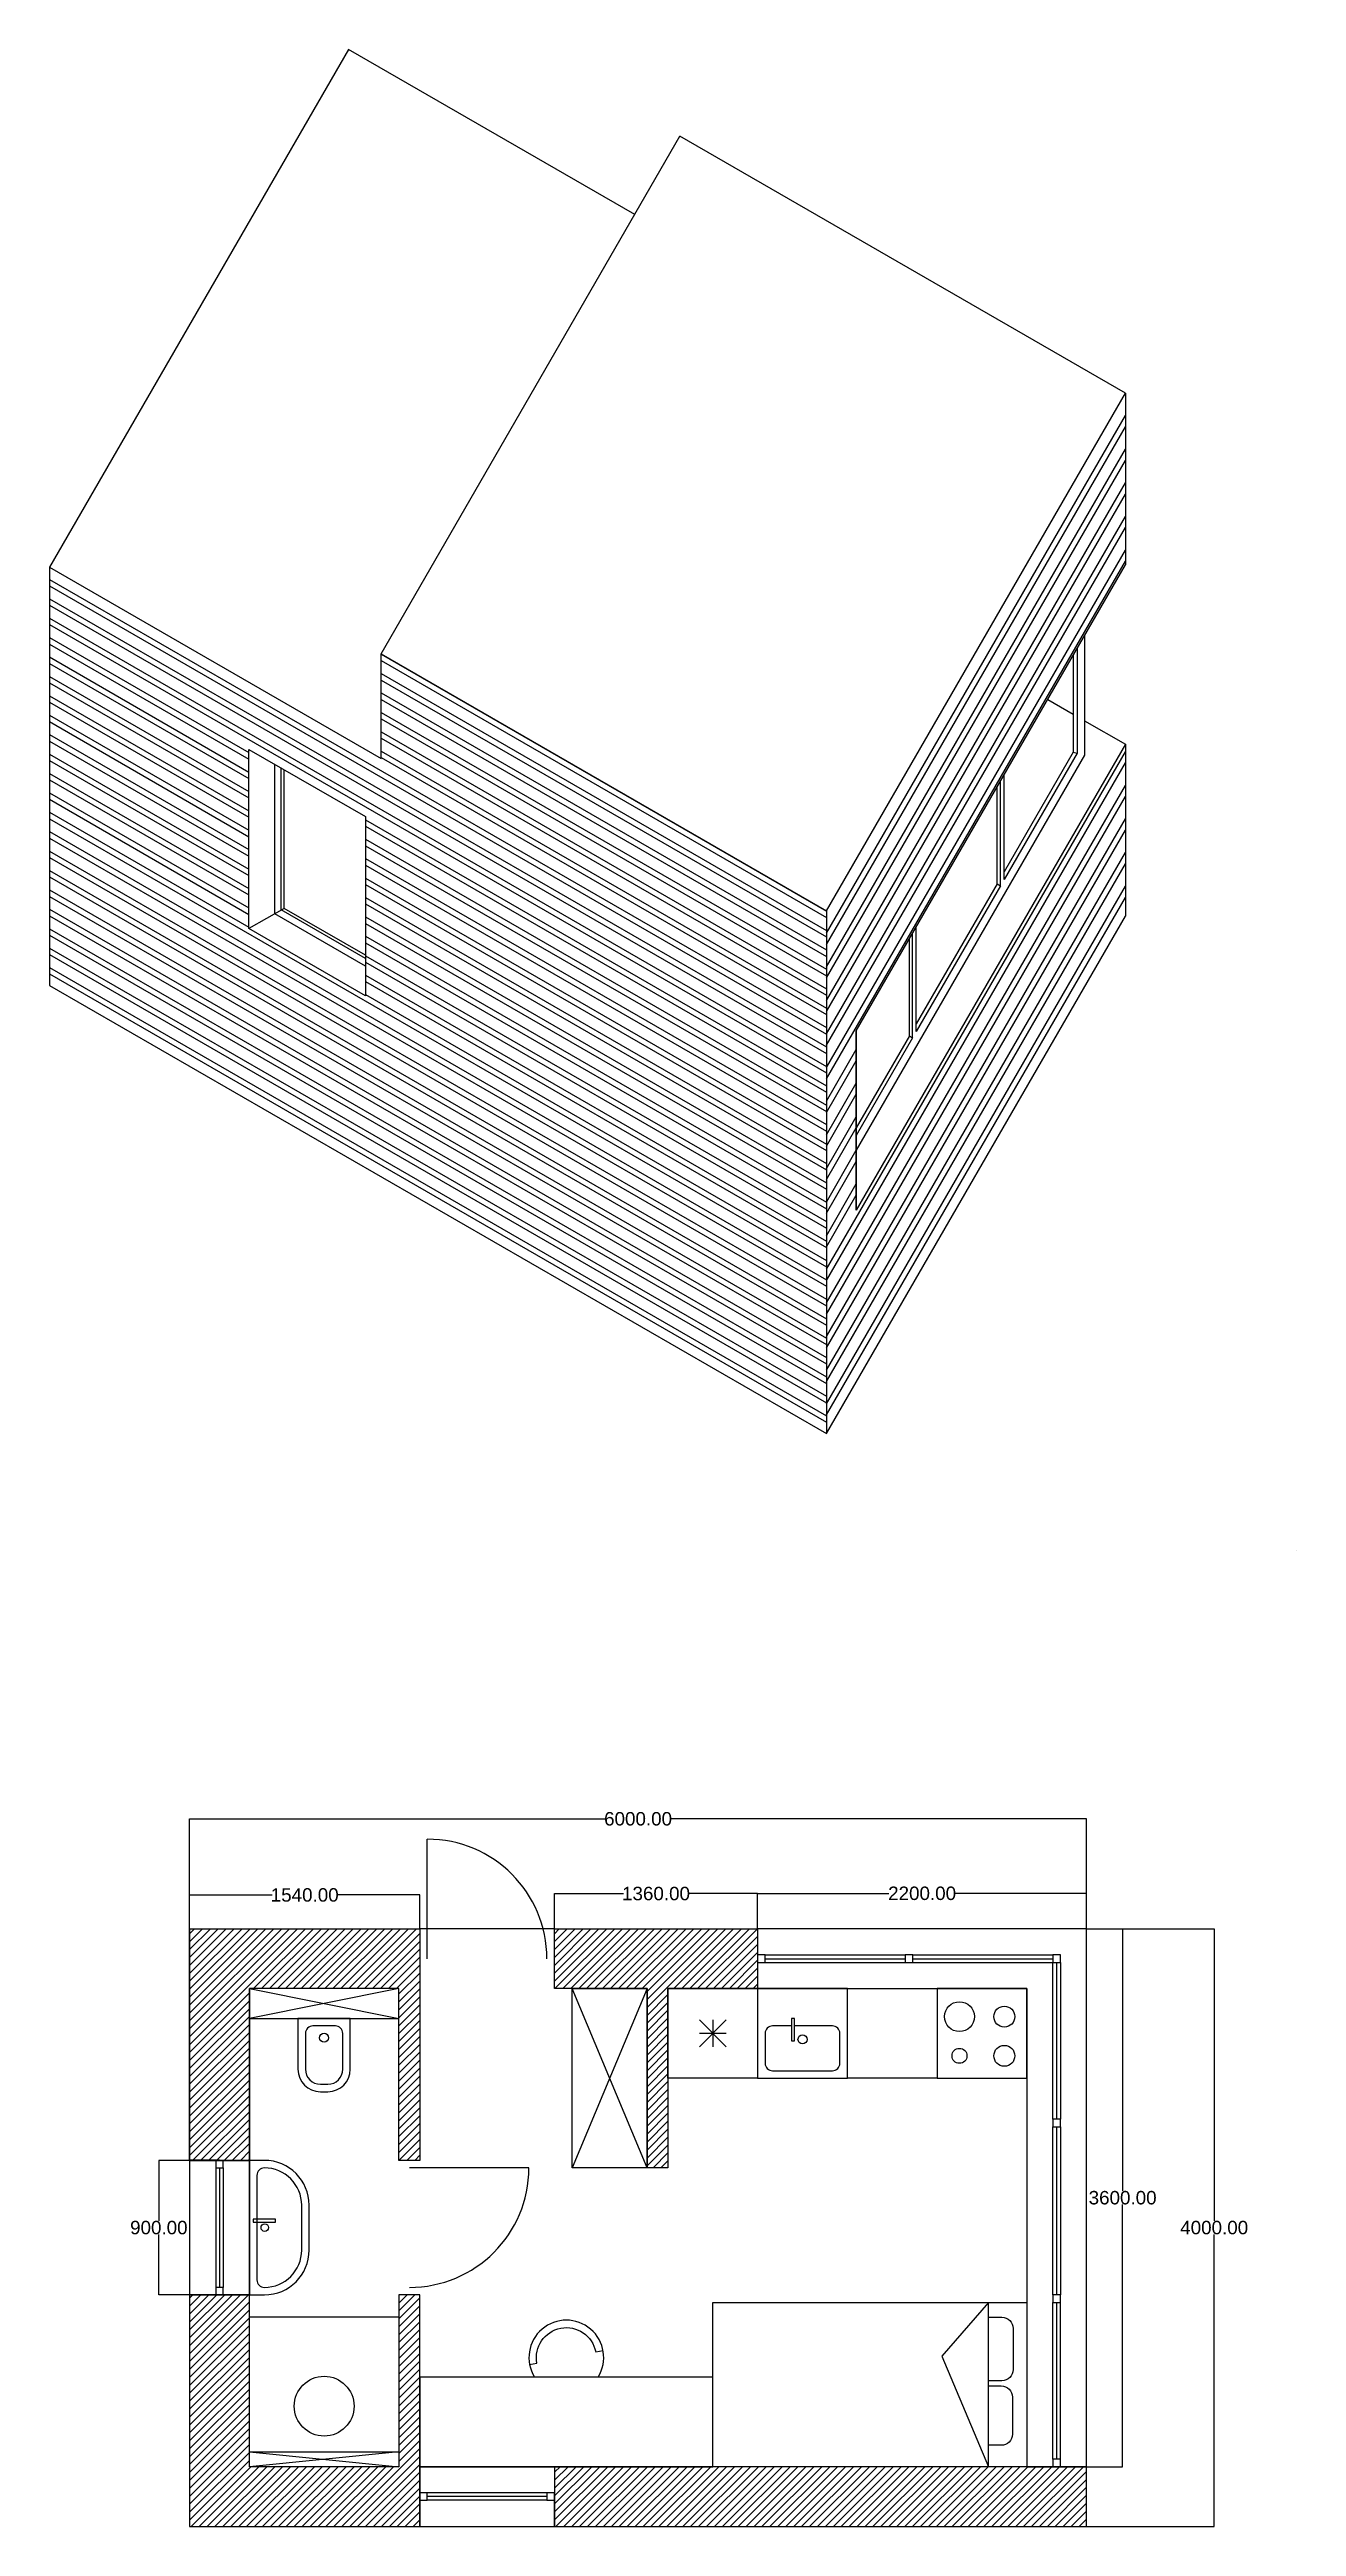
# Model space of a CAD drawing. Header units: millimetres. Extents: x -731 to 7609, y 163 to 16741.
import ezdxf

# ---------------------------------------------------------------- set-up
doc = ezdxf.new("R2010")
doc.units = ezdxf.units.MM
doc.header["$MEASUREMENT"] = 0
for name, color, linetype in [('Hach', 6, 'Continuous'), ('Medium', 4, 'Continuous'), ('Thick', 1, 'Continuous'), ('Thin', 3, 'Continuous')]:
    doc.layers.add(name, color=color, linetype=linetype)
doc.styles.get("Standard").update_dxf_attribs({"font": 'arial.ttf'})
doc.dimstyles.get("Standard").update_dxf_attribs({"dimtxt": 90, "dimasz": 0.18, "dimexe": 0.18, "dimexo": 0.0625, "dimgap": 0.09, "dimtad": 0, "dimtih": 1, "dimtoh": 1, "dimzin": 0, "dimdsep": 46, "dimtxsty": 'Standard', "dimcen": 0.09, "dimclrt": 256, "dimadec": 0, "dimazin": 0, "dimtfac": 1, "dimtofl": 0, "dimtmove": 0, "dimatfit": 3, "dimfxl": 1, "dimtfillclr": 256, "dimtolj": 1, "dimtzin": 0, "dimarcsym": 0})
pattern_1 = [(45, (0, 0), (-26.51650429449553, 26.51650429449553), [])]

# ---------------------------------------------------------------- blocks, each defined once
blk = doc.blocks.new('*D10')
at = {"color": 0, "lineweight": -2, "transparency": 16777216}
for p, q in [((205.4037708360975, 4162.920502515801), (205.4037708360975, 4899.101939349035)), ((205.5837708360975, 4898.921939349035), (2983.444739458198, 4898.921939349035)), ((6205.223770836097, 4898.921939349035), (3427.362802213996, 4898.921939349035)), ((6205.403770836097, 4162.920502515801), (6205.403770836097, 4899.101939349035))]:
    blk.add_line(p, q, dxfattribs=at)
at = {"color": 0, "transparency": 16777216}
for points in [[(205.5837708360975, 4898.951939349035), (205.5837708360975, 4898.891939349035), (205.4037708360975, 4898.921939349035)], [(6205.223770836097, 4898.951939349035), (6205.223770836097, 4898.891939349035), (6205.403770836097, 4898.921939349035)]]:
    blk.add_solid(points, dxfattribs=at)
at = {"layer": 'Defpoints', "color": 0, "transparency": 16777216}
for p in [(6205.403770836097, 4898.921939349035), (205.4037708360975, 4162.858002515801), (6205.403770836097, 4162.858002515801)]:
    blk.add_point(p, dxfattribs=at)
at = {"transparency": 16777216, "insert": (3205.403770836097, 4898.921939349035), "char_height": 90, "attachment_point": 5}
blk.add_mtext('\\A1;6000.00', dxfattribs=at)
blk = doc.blocks.new('*D11')
at = {"color": 0, "lineweight": -2, "transparency": 16777216}
for p, q in [((2645.403770836098, 4162.920502515801), (2645.403770836098, 4398.718459623)), ((2645.583770836098, 4398.538459623), (3107.926321995716, 4398.538459623)), ((4005.223770836098, 4398.538459623), (3542.881219676479, 4398.538459623)), ((4005.403770836097, 4162.920502515801), (4005.403770836097, 4398.718459623))]:
    blk.add_line(p, q, dxfattribs=at)
at = {"color": 0, "transparency": 16777216}
for points in [[(2645.583770836098, 4398.568459622999), (2645.583770836098, 4398.508459623), (2645.403770836098, 4398.538459623)], [(4005.223770836098, 4398.568459622999), (4005.223770836098, 4398.508459623), (4005.403770836097, 4398.538459623)]]:
    blk.add_solid(points, dxfattribs=at)
at = {"layer": 'Defpoints', "color": 0, "transparency": 16777216}
for p in [(4005.403770836097, 4398.538459623), (2645.403770836098, 4162.858002515801), (4005.403770836097, 4162.858002515801)]:
    blk.add_point(p, dxfattribs=at)
at = {"transparency": 16777216, "insert": (3325.403770836097, 4398.538459623), "char_height": 90, "attachment_point": 5}
blk.add_mtext('\\A1;1360.00', dxfattribs=at)
blk = doc.blocks.new('*D12')
at = {"color": 0, "lineweight": -2, "transparency": 16777216}
for p, q in [((205.4037708360975, 4162.920502515801), (205.4037708360975, 4389.552408183758)), ((205.5837708360975, 4389.372408183757), (757.9263219957155, 4389.372408183757)), ((1745.223770836097, 4389.372408183757), (1192.88121967648, 4389.372408183757)), ((1745.403770836097, 4162.920502515801), (1745.403770836097, 4389.552408183758))]:
    blk.add_line(p, q, dxfattribs=at)
at = {"color": 0, "transparency": 16777216}
for points in [[(205.5837708360975, 4389.402408183757), (205.5837708360975, 4389.342408183757), (205.4037708360975, 4389.372408183757)], [(1745.223770836097, 4389.402408183757), (1745.223770836097, 4389.342408183757), (1745.403770836097, 4389.372408183757)]]:
    blk.add_solid(points, dxfattribs=at)
at = {"layer": 'Defpoints', "color": 0, "transparency": 16777216}
for p in [(1745.403770836097, 4389.372408183757), (205.4037708360975, 4162.858002515801), (1745.403770836097, 4162.858002515801)]:
    blk.add_point(p, dxfattribs=at)
at = {"transparency": 16777216, "insert": (975.4037708360975, 4389.372408183757), "char_height": 90, "attachment_point": 5}
blk.add_mtext('\\A1;1540.00', dxfattribs=at)
blk = doc.blocks.new('*D13')
at = {"color": 0, "lineweight": -2, "transparency": 16777216}
for p, q in [((4005.403770836097, 4162.920502515801), (4005.403770836097, 4400.343031449309)), ((4005.583770836097, 4400.163031449309), (4882.922911354515, 4400.163031449309)), ((6205.223770836097, 4400.163031449309), (5327.88463031768, 4400.163031449309)), ((6205.403770836097, 4162.920502515801), (6205.403770836097, 4400.343031449309))]:
    blk.add_line(p, q, dxfattribs=at)
at = {"color": 0, "transparency": 16777216}
for points in [[(4005.583770836097, 4400.193031449308), (4005.583770836097, 4400.133031449309), (4005.403770836097, 4400.163031449309)], [(6205.223770836097, 4400.193031449308), (6205.223770836097, 4400.133031449309), (6205.403770836097, 4400.163031449309)]]:
    blk.add_solid(points, dxfattribs=at)
at = {"layer": 'Defpoints', "color": 0, "transparency": 16777216}
for p in [(4005.403770836097, 4400.163031449309), (4005.403770836097, 4162.858002515801), (6205.403770836097, 4162.858002515801)]:
    blk.add_point(p, dxfattribs=at)
at = {"transparency": 16777216, "insert": (5105.403770836097, 4400.163031449309), "char_height": 90, "attachment_point": 5}
blk.add_mtext('\\A1;2200.00', dxfattribs=at)
blk = doc.blocks.new('*D14')
at = {"color": 0, "lineweight": -2, "transparency": 16777216}
for p, q in [((6205.466270836101, 4162.858002515803), (7059.418719636576, 4162.858002515803)), ((7059.238719636575, 4162.678002515802), (7059.238719636575, 2208.899571410754)), ((7059.238719636576, 163.0380025158014), (7059.238719636575, 2116.816433620849)), ((6205.4662708361, 162.8580025158013), (7059.418719636576, 162.8580025158014))]:
    blk.add_line(p, q, dxfattribs=at)
at = {"color": 0, "transparency": 16777216}
for points in [[(7059.208719636576, 4162.678002515802), (7059.268719636575, 4162.678002515802), (7059.238719636575, 4162.858002515803)], [(7059.208719636576, 163.0380025158014), (7059.268719636576, 163.0380025158014), (7059.238719636576, 162.8580025158014)]]:
    blk.add_solid(points, dxfattribs=at)
at = {"layer": 'Defpoints', "color": 0, "transparency": 16777216}
for p in [(6205.403770836101, 4162.858002515803), (6205.4037708361, 162.8580025158013), (7059.238719636576, 162.8580025158014)]:
    blk.add_point(p, dxfattribs=at)
at = {"transparency": 16777216, "insert": (7059.238719636574, 2162.858002515799), "char_height": 90, "attachment_point": 5}
blk.add_mtext('\\A1;4000.00', dxfattribs=at)
blk = doc.blocks.new('*D15')
at = {"color": 0, "lineweight": -2, "transparency": 16777216}
for p, q in [((6205.466270836101, 4162.858002515803), (6446.849935741473, 4162.858002515803)), ((6446.669935741473, 4162.678002515802), (6446.669935741473, 2408.930267181558)), ((6446.669935741474, 563.0380025158), (6446.669935741473, 2316.785737850043)), ((6205.466270836101, 562.8580025158), (6446.849935741474, 562.8580025158001))]:
    blk.add_line(p, q, dxfattribs=at)
at = {"color": 0, "transparency": 16777216}
for points in [[(6446.639935741473, 4162.678002515802), (6446.699935741472, 4162.678002515802), (6446.669935741473, 4162.858002515803)], [(6446.639935741474, 563.0380025158), (6446.699935741473, 563.0380025158), (6446.669935741474, 562.8580025158001)]]:
    blk.add_solid(points, dxfattribs=at)
at = {"layer": 'Defpoints', "color": 0, "transparency": 16777216}
for p in [(6205.403770836101, 4162.858002515803), (6446.669935741473, 4162.858002515803), (6205.403770836101, 562.8580025158)]:
    blk.add_point(p, dxfattribs=at)
at = {"transparency": 16777216, "insert": (6446.669935741472, 2362.858002515798), "char_height": 90, "attachment_point": 5}
blk.add_mtext('\\A1;3600.00', dxfattribs=at)
blk = doc.blocks.new('*D16')
at = {"color": 0, "lineweight": -2, "transparency": 16777216}
for p, q in [((205.3412708360976, 2612.858002515802), (-0.4333505512403069, 2612.858002515802)), ((-0.2533505512402951, 2612.678002515802), (-0.2533505512402054, 2208.899571410754)), ((-0.2533505512400953, 1713.038002515802), (-0.253350551240185, 2116.816433620849)), ((205.3412708360976, 1712.858002515802), (-0.4333505512401071, 1712.858002515802))]:
    blk.add_line(p, q, dxfattribs=at)
at = {"color": 0, "transparency": 16777216}
for points in [[(-0.2833505512402951, 2612.678002515802), (-0.2233505512402951, 2612.678002515802), (-0.2533505512402951, 2612.858002515802)], [(-0.2833505512400953, 1713.038002515802), (-0.2233505512400953, 1713.038002515802), (-0.2533505512400953, 1712.858002515802)]]:
    blk.add_solid(points, dxfattribs=at)
at = {"layer": 'Defpoints', "color": 0, "transparency": 16777216}
for p in [(205.4037708360976, 2612.858002515802), (-0.2533505512400953, 1712.858002515802), (205.4037708360976, 1712.858002515802)]:
    blk.add_point(p, dxfattribs=at)
at = {"transparency": 16777216, "insert": (-0.2533505512395824, 2162.858002515801), "char_height": 90, "attachment_point": 5}
blk.add_mtext('\\A1;900.00', dxfattribs=at)

msp = doc.modelspace()

# ---------------------------------------------------------------- hatches: boundary and pattern name
at = {"layer": 'Hach'}
h = msp.add_hatch(dxfattribs=at)
h.set_pattern_fill('ANSI32', color=256, scale=300, angle=195)
h.set_pattern_definition([(240, (4464.94733268838, 10977.27081027389), (97.42785792574938, -56.24999999999997), []), (240, (4413.721380132421, 10963.544857655), (97.42785792574938, -56.24999999999997), [])])
h.paths.add_polyline_path([(6464.947332688382, 13291.37242541164), (6464.947332688382, 14441.37242541164), (4464.94733268838, 10977.27081027389), (4464.94733268838, 7477.270810273889), (6464.947332688382, 10941.37242541164), (6464.947332688382, 12091.37242541164), (4664.94733268838, 8973.680971787664), (4664.94733268838, 10173.68097178766)])
h = msp.add_hatch(dxfattribs=at)
h.set_pattern_fill('ANSI32', color=256, scale=300, angle=105)
h.set_pattern_definition([(150, (-8340.515315497163, 7282.754135600422), (-56.24999999999999, -97.42785792574935), []), (150, (-8354.241268116048, 7333.98008815638), (-56.24999999999999, -97.42785792574935), [])])
h.paths.add_polyline_path([(1485.816736306231, 12697.27266204618), (1485.816736306231, 11997.27266204618), (-731.2050900182503, 13277.27081027389), (-731.2050900182503, 10477.27081027389), (4464.94733268838, 7477.270810273889), (4464.94733268838, 10977.27081027389)])
h.paths.add_polyline_path([(1381.896895215779, 10407.27081027389), (602.4740318097847, 10857.27081027389), (602.4740318097847, 12057.27081027389), (1381.896895215779, 11607.27081027389)], flags=16)
h = msp.add_hatch(dxfattribs=at)
h.set_pattern_fill('ANSI31', color=256, scale=300)
h.set_pattern_definition(pattern_1)
h.paths.add_polyline_path([(1745.403770836097, 4162.858002515801), (205.4037708360975, 4162.858002515801), (205.4037708360974, 2616.572697826374), (605.4037708360975, 2612.858002515801), (605.4037708360975, 3762.8580025158), (1605.403770836098, 3762.858002515801), (1605.403770836098, 3562.8580025158), (1605.403770836098, 2612.858002515801), (1745.403770836098, 2612.858002515801), (1745.403770836098, 3762.858002515801)])
h.paths.add_polyline_path([(4005.403770836097, 4162.858002515801), (3405.403770836097, 4162.8580025158), (2645.403770836098, 4162.858002515801), (2645.403770836095, 3762.858002515801), (3265.403770836096, 3762.858002515801), (3265.403770836097, 2562.858002515801), (3405.403770836097, 2562.858002515801), (3405.403770836097, 3762.858002515801), (4005.403770836097, 3762.858002515801)])
h = msp.add_hatch(dxfattribs=at)
h.set_pattern_fill('ANSI31', color=256, scale=300)
h.set_pattern_definition(pattern_1)
h.paths.add_polyline_path([(6205.403770836097, 562.8580025157997), (5805.403770836097, 562.8580025158012), (3705.403770836097, 562.8580025158012), (2649.118466146671, 562.8580025158012), (2645.403770836098, 162.8580025158012), (6205.403770836097, 162.8580025158013)])
h.paths.add_polyline_path([(1745.403770836098, 562.8580025158012), (1745.403770836098, 1712.858002515801), (1605.403770836098, 1712.858002515801), (1605.403770836099, 562.8580025158012), (605.4037708360975, 562.8580025158012), (605.4037708360975, 662.8580025158012), (605.403770836097, 1712.858002515801), (205.4037708360975, 1712.858002515801), (205.4037708360975, 162.8580025158012), (1745.403770836098, 162.8580025158012)])
h.paths.add_polyline_path([(605.4037708360975, 3762.8580025158), (1605.403770836098, 3762.858002515801), (1605.403770836098, 3562.8580025158), (1605.403770836098, 2612.858002515801), (1745.403770836098, 2612.858002515801), (1745.403770836098, 3762.858002515801), (1745.403770836097, 4162.858002515801), (205.4037708360975, 4162.858002515801), (205.4037708360975, 2616.572697826374), (605.4037708360975, 2612.858002515801)])
h.paths.add_polyline_path([(3405.403770836097, 3762.858002515801), (4005.403770836098, 3762.858002515801), (4005.403770836097, 4162.858002515801), (3405.403770836097, 4162.8580025158), (2645.403770836098, 4162.858002515801), (2645.403770836095, 3762.858002515801), (3265.403770836096, 3762.858002515801), (3265.403770836097, 2562.858002515801), (3405.403770836097, 2562.858002515801)])
h = msp.add_hatch(dxfattribs=at)
h.set_pattern_fill('ANSI31', color=256, scale=300)
h.set_pattern_definition(pattern_1)
h.paths.add_polyline_path([(6205.403770836097, 562.8580025157997), (5805.403770836097, 562.8580025158012), (2649.118466146671, 562.8580025158012), (2645.403770836098, 162.8580025158012), (6205.403770836097, 162.8580025158012)])
h.paths.add_polyline_path([(1745.403770836098, 562.8580025158012), (1745.403770836098, 1712.858002515801), (1605.403770836098, 1712.858002515801), (1605.403770836098, 562.8580025158012), (605.4037708360975, 562.8580025158012), (605.4037708360975, 662.8580025158012), (605.4037708360975, 1712.858002515801), (205.403770836097, 1712.858002515801), (205.4037708360979, 162.8580025158012), (1745.403770836098, 162.8580025158012)])

# ---------------------------------------------------------------- linework, layer by layer
at = {"layer": 'Medium'}
for p, q in [((6464.947332688382, 14441.37242541164), (6464.947332688382, 13291.37242541164)), ((-731.2050900182503, 13277.27081027389), (-731.2050900182503, 10477.27081027389)), ((6116.742251931495, 12038.26353408709), (6141.742251931495, 12031.56480427631)), ((6464.947332688382, 12091.37242541164), (6464.947332688382, 10941.37242541164)), ((5629.242251931493, 11143.88876539726), (5629.242251931493, 11843.88876539726)), ((5654.242251931493, 11187.19003558648), (5654.242251931493, 11887.19003558648)), ((5607.591616836882, 11156.38876539726), (5629.242251931493, 11143.88876539726)), ((838.0329416391505, 10993.27081027389), (602.4740318097847, 10857.27081027389)), ((4464.94733268838, 10977.27081027389), (4464.94733268838, 7477.270810273889)), ((5041.742251931493, 10126.30891595055), (5041.742251931493, 10826.30891595055)), ((5066.742251931493, 10169.61018613977), (5066.742251931493, 10869.61018613977)), ((4664.94733268838, 10173.68097178766), (4664.94733268838, 8973.680971787664)), ((4664.94733268838, 8973.680971787664), (4664.94733268838, 10173.68097178766)), ((5020.091616836882, 10138.80891595055), (5041.742251931493, 10126.30891595055)), ((4055.403770836098, 3962.858002515798), (4992.903770836097, 3962.858002515798)), ((5042.903770836097, 3962.858002515798), (5980.403770836097, 3962.858002515798)), ((6005.403770836097, 3937.858002515801), (6005.403770836097, 2887.858002515801)), ((6005.403770836097, 2837.858002515801), (6005.403770836097, 1712.858002515801)), ((405.4037708360975, 2562.858002515801), (405.4037708360975, 1762.858002515801)), ((6005.403770836097, 1662.858002515801), (6005.403770836097, 612.8580025158008)), ((1605.403770836098, 1562.858002515801), (605.4037708360975, 1562.858002515801)), ((2595.403770836098, 362.8580025158012), (1795.403770836098, 362.8580025158012))]:
    msp.add_line(p, q, dxfattribs=at)
for points in [[(3182.707844981678, 15636.37427718393), (1268.794909981751, 16741.37242541165), (-731.2050900182503, 13277.27081027389), (1485.816736306231, 11997.27266204618)], [(1485.816736306231, 12697.27266204617), (3485.816736306231, 16161.37427718393)], [(1485.816736306231, 12697.27266204618), (4464.94733268838, 10977.27081027389), (6464.947332688382, 14441.37242541164), (3485.816736306231, 16161.37427718393)], [(4664.94733268838, 10173.68097178766), (6464.947332688382, 13291.37242541164)], [(6191.742251931495, 12818.16734465476), (6191.742251931495, 12018.16734465475), (4664.94733268838, 9373.680971787666)], [(1485.816736306231, 11997.27266204618), (1485.816736306231, 12697.27266204617)], [(6141.742251931495, 12731.56480427631), (6141.742251931495, 12031.56480427631), (5654.242251931493, 11187.19003558648)], [(5945.332090417718, 12391.37242541164), (6116.742251931495, 12292.40872251983)], [(6191.742251931495, 12249.10745233061), (6464.947332688382, 12091.37242541164), (4664.94733268838, 8973.680971787664)], [(1381.896895215779, 10607.27081027389), (775.6791125666714, 10957.27081027389), (775.6791125666714, 11957.27081027389)], [(1381.896895215779, 10657.27081027389), (818.9803827558935, 10982.27081027389), (818.9803827558935, 11932.27081027389)], [(5629.242251931493, 11143.88876539726), (5066.742251931493, 10169.61018613977)], [(-731.2050900182503, 10477.27081027389), (4464.94733268838, 7477.270810273889), (6464.947332688382, 10941.37242541164)], [(5041.742251931493, 10126.30891595055), (4664.94733268838, 9473.680971787666)], [(2645.403770836098, 4162.858002515801), (1745.403770836097, 4162.8580025158)], [(605.4037708360975, 3762.8580025158), (605.4037708360975, 3562.8580025158), (1605.403770836098, 3562.8580025158), (1605.403770836098, 3762.858002515801), (605.4037708360975, 3762.8580025158)], [(3265.403770836096, 3762.858002515801), (3265.403770836097, 2562.858002515801), (2765.403770836097, 2562.858002515801), (2765.403770836097, 3762.858002515801), (3265.403770836096, 3762.858002515801)], [(205.4037708360975, 2612.858002515801), (205.4037708360975, 1712.858002515801), (605.4037708360975, 1712.858002515801), (605.4037708360975, 2612.858002515801), (205.4037708360975, 2616.572697826374)], [(3705.403770836097, 562.8580025158012), (3705.666697420619, 1162.857944907141), (1745.403770836098, 1162.857944907141), (1745.403770836098, 562.8580025158012), (3705.403770836097, 562.8580025158012)], [(605.4037708360975, 562.8580025158012), (605.4037708360975, 662.8580025158012), (1605.403770836098, 662.8580025158012), (1605.403770836098, 562.8580025158012), (605.4037708360975, 562.8580025158012)], [(2645.403770836098, 562.8580025158012), (1745.403770836098, 562.8580025158012), (1745.403770836098, 162.8580025158012), (2645.403770836098, 162.8580025158012), (2649.118466146671, 562.8580025158012)]]:
    msp.add_lwpolyline(points, dxfattribs=at)
for points in [[(1381.896895215779, 11607.27081027389), (1381.896895215779, 10407.27081027389), (602.4740318097847, 10857.27081027389), (602.4740318097847, 12057.27081027389)], [(4005.403770836098, 3762.858002515801), (5805.403770836097, 3762.858002515801), (5805.403770836097, 562.8580025158012), (6205.403770836097, 562.8580025157997), (6205.403770836097, 4162.858002515801), (4005.403770836097, 4162.858002515801)], [(4005.403770836097, 3162.858002515801), (3405.403770836097, 3162.858002515801), (3405.403770836097, 3762.858002515801), (4005.403770836097, 3762.858002515801)], [(4005.403770836097, 3162.858002515801), (4605.403770836097, 3162.858002515801), (4605.403770836097, 3762.858002515801), (4005.403770836097, 3762.858002515801)], [(5205.403770836097, 3162.858002515801), (4605.403770836097, 3162.858002515801), (4605.403770836097, 3762.858002515801), (5205.403770836097, 3762.858002515801)], [(5205.403770836097, 3162.858002515801), (5805.403770836097, 3162.858002515801), (5805.403770836097, 3762.858002515801), (5205.403770836097, 3762.858002515801)], [(3705.403770836097, 1662.858002515801), (5805.403770836097, 1662.858002515801), (5805.403770836097, 562.8580025158012), (3705.403770836097, 562.8580025158012)]]:
    msp.add_lwpolyline(points, close=True, dxfattribs=at)
for points in [[(930.4037708360979, 3562.8580025158), (930.4037708360979, 3222.858002515801, 0.414213562373095), (1080.403770836098, 3072.858002515801), (1130.403770836098, 3072.858002515801, 0.414213562373095), (1280.403770836098, 3222.858002515801), (1280.403770836098, 3562.8580025158)], [(605.4037708360975, 1712.858002515801), (705.4037708360975, 1712.858002515801, 0.414213562373095), (1005.403770836097, 2012.858002515801), (1005.403770836097, 2312.858002515801, 0.414213562373095), (705.4037708360975, 2612.858002515801), (605.4037708360975, 2612.858002515801)]]:
    msp.add_lwpolyline(points, format="xyb", close=True, dxfattribs=at)
msp.add_arc((2725.535234128359, 1293.577525886443), 250, 328.4744774275676, 211.5255225724323, dxfattribs=at)
at = {"layer": 'Thick'}
for p, q in [((1795.403770836097, 3962.858002515801), (1795.403770836097, 4762.858002515801)), ((2475.403770836095, 2562.858002515805), (1675.403770836095, 2562.858002515802))]:
    msp.add_line(p, q, dxfattribs=at)
for points in [[(7609.310225478913, 6694.516674673469), (7609.310225478913, 6694.516674673469)], [(3405.403770836097, 4162.8580025158), (4005.403770836097, 4162.858002515801), (4005.403770836097, 3762.858002515801), (3405.403770836097, 3762.858002515801), (3405.403770836097, 2562.858002515801), (3265.403770836097, 2562.858002515801), (3265.403770836096, 3762.858002515801), (2645.403770836095, 3762.858002515801), (2645.403770836098, 4162.858002515801)], [(4055.403770836098, 3987.858002515798), (4005.403770836098, 3987.858002515798), (4005.403770836098, 3937.858002515798), (4055.403770836098, 3937.858002515798)], [(5042.903770836097, 3987.858002515798), (4992.903770836097, 3987.858002515798), (4992.903770836097, 3937.858002515798), (5042.903770836097, 3937.858002515798)], [(6030.403770836097, 3987.858002515801), (5980.403770836097, 3987.858002515801), (5980.403770836097, 3937.858002515801), (6030.403770836097, 3937.858002515801)], [(6030.403770836097, 2887.858002515801), (5980.403770836097, 2887.858002515801), (5980.403770836097, 2837.858002515801), (6030.403770836097, 2837.858002515801)], [(430.4037708360975, 2612.858002515801), (380.4037708360975, 2612.858002515801), (380.4037708360975, 2562.858002515801), (430.4037708360975, 2562.858002515801)], [(1745.403770836098, 562.8580025158012), (1745.403770836098, 1712.858002515801), (1605.403770836098, 1712.858002515801), (1605.403770836098, 562.8580025158012), (605.4037708360975, 562.8580025158012), (605.4037708360975, 1712.858002515801), (205.4037708360975, 1712.858002515801), (205.4037708360975, 162.8580025158012), (1745.403770836098, 162.8580025158012)], [(430.4037708360975, 1762.858002515801), (380.4037708360975, 1762.858002515801), (380.4037708360975, 1712.858002515801), (430.4037708360975, 1712.858002515801)], [(6030.403770836097, 1712.858002515801), (5980.403770836097, 1712.858002515801), (5980.403770836097, 1662.858002515801), (6030.403770836097, 1662.858002515801)], [(2645.403770836095, 162.8580025158012), (6205.403770836097, 162.8580025158012), (6205.403770836097, 562.8580025157997), (5805.403770836097, 562.8580025158012), (2645.403770836098, 562.8580025158012)], [(6030.403770836097, 612.8580025158008), (5980.403770836097, 612.8580025158008), (5980.403770836097, 562.8580025158008), (6030.403770836097, 562.8580025158008)], [(1795.403770836098, 337.8580025158012), (1795.403770836098, 387.8580025158012), (1745.403770836098, 387.8580025158012), (1745.403770836098, 337.8580025158012)], [(2645.403770836098, 337.8580025158012), (2645.403770836098, 387.8580025158012), (2595.403770836098, 387.8580025158012), (2595.403770836098, 337.8580025158012)]]:
    msp.add_lwpolyline(points, close=True, dxfattribs=at)
for points in [[(205.4037708360975, 2616.572697826374), (205.4037708360975, 4162.858002515801), (1745.403770836097, 4162.858002515801), (1745.403770836098, 3762.858002515801), (1745.403770836098, 2612.858002515801), (1605.403770836098, 2612.858002515801), (1605.403770836098, 3762.858002515801), (605.4037708360975, 3762.858002515801), (605.4037708360975, 2616.572697826373)], [(205.4037708360975, 4162.858002515801), (205.4037708360975, 2612.858002515801), (605.4037708360975, 2612.858002515801), (605.4037708360975, 3762.8580025158)]]:
    msp.add_lwpolyline(points, dxfattribs=at)
at = {"layer": 'Thin'}
for p, q in [((5607.591616836882, 11156.38876539726), (5607.591616836882, 11806.38876539726)), ((5020.091616836882, 10138.80891595055), (5020.091616836882, 10788.80891595055)), ((4055.403770836098, 3987.858002515798), (4992.903770836097, 3987.858002515798)), ((5042.903770836097, 3987.858002515798), (5980.403770836097, 3987.858002515798)), ((4055.403770836098, 3937.858002515798), (4992.903770836097, 3937.858002515798)), ((5042.903770836097, 3937.858002515798), (5980.403770836097, 3937.858002515801)), ((5980.403770836097, 2887.858002515801), (5980.403770836097, 3937.858002515801)), ((6030.403770836097, 3937.858002515801), (6030.403770836097, 2887.858002515801)), ((605.4037708360975, 3762.8580025158), (1605.403770836098, 3562.8580025158)), ((1605.403770836098, 3762.858002515801), (605.4037708360975, 3562.8580025158)), ((3265.403770836096, 3762.858002515801), (2765.403770836097, 2562.858002515801)), ((3265.403770836097, 2562.858002515801), (2765.403770836097, 3762.858002515801)), ((3795.403770836097, 3552.858002515801), (3615.403770836097, 3372.858002515801)), ((3795.403770836097, 3372.858002515801), (3615.403770836097, 3552.858002515801)), ((3705.403770836097, 3552.858002515801), (3705.403770836097, 3372.858002515801)), ((3795.403770836097, 3462.858002515801), (3615.403770836097, 3462.858002515801)), ((5980.403770836097, 2749.935335934475), (5980.403770836097, 2837.858002515801)), ((6030.403770836097, 2837.858002515801), (6030.403770836097, 1712.858002515801)), ((5980.403770836097, 1712.858002515801), (5980.403770836097, 2749.935335934475)), ((380.4037708360975, 2562.858002515801), (380.4037708360975, 1762.858002515801)), ((430.4037708360975, 2562.858002515801), (430.4037708360975, 1762.858002515801)), ((5550.189909474473, 1662.858002515801), (5237.19949299172, 1303.099265550909)), ((5549.590388695346, 562.8580025158012), (5550.189909474473, 1662.858002515801)), ((5980.403770836097, 612.8580025158008), (5980.403770836097, 1662.858002515801)), ((6030.403770836097, 612.8580025158008), (6030.403770836097, 1662.858002515801)), ((5237.19949299172, 1303.099265550909), (5549.590388695346, 562.8580025158012)), ((605.4037708360975, 662.8580025158012), (1605.403770836098, 562.8580025158012)), ((1605.403770836098, 662.8580025158012), (605.4037708360975, 562.8580025158012)), ((2595.403770836098, 387.8580025158012), (1795.403770836098, 387.8580025158012)), ((2595.403770836098, 337.8580025158012), (1795.403770836098, 337.8580025158012))]:
    msp.add_line(p, q, dxfattribs=at)
for points in [[(6116.742251931495, 12688.26353408709), (6116.742251931495, 12038.26353408709), (5654.242251931493, 11237.19003558648)], [(1381.896895215779, 10679.27081027389), (838.0329416391505, 10993.27081027389), (838.0329416391505, 11921.27081027389)], [(5607.591616836882, 11156.38876539726), (5066.742251931493, 10219.61018613977)], [(5020.091616836882, 10138.80891595055), (4664.94733268838, 9523.680971787664)], [(4232.276419681757, 3563.315092741272), (4232.276419681757, 3413.315092741272), (4252.276419681757, 3413.315092741272), (4252.276419681757, 3563.315092741272), (4232.276419681757, 3563.315092741272)], [(630.3732612555323, 2200.102157978938), (780.3732612555323, 2200.102157978938), (780.3732612555323, 2220.102157978938), (630.3732612555323, 2220.102157978938), (630.3732612555323, 2200.102157978938)]]:
    msp.add_lwpolyline(points, dxfattribs=at)
for points in [[(980.4037708360979, 3462.8580025158), (980.4037708360979, 3222.858002515801, 0.4142135623730951), (1080.403770836098, 3122.858002515801), (1130.403770836098, 3122.858002515801, 0.4142135623730951), (1230.403770836098, 3222.858002515801), (1230.403770836098, 3462.8580025158, 0.414213562373095), (1180.403770836098, 3512.8580025158), (1030.403770836098, 3512.8580025158, 0.414213562373095)], [(705.4037708360975, 1762.858002515801), (705.4037708360975, 1762.858002515801, 0.4142135623730951), (955.4037708360975, 2012.858002515801), (955.4037708360975, 2312.858002515801, 0.4142135623730943), (705.4037708360976, 2562.858002515801, 0.4142135623730957), (655.4037708360975, 2512.858002515801), (655.4037708360975, 1812.858002515801, 0.414213562373095)]]:
    msp.add_lwpolyline(points, format="xyb", close=True, dxfattribs=at)
for points in [[(4232.276419681757, 3512.858002515801), (4105.403770836097, 3512.858002515801, 0.414213562373095), (4055.403770836098, 3462.858002515801), (4055.403770836098, 3262.858002515801, 0.414213562373095), (4105.403770836097, 3212.858002515801), (4505.403770836097, 3212.858002515801, 0.414213562373095), (4555.403770836097, 3262.858002515801), (4555.403770836097, 3462.858002515801, 0.414213562373095), (4505.403770836097, 3512.858002515801), (4252.276419681757, 3512.858002515801)], [(2480.016613393163, 1246.454210295461), (2529.120337540202, 1255.878873413657, -0.9999999999999999), (2921.950130716515, 1331.276178359229), (2971.053854863554, 1340.700841477426)], [(5549.590388695346, 1563.603566812597), (5639.394998184682, 1563.603566812597, -0.414213562373095), (5714.394998184682, 1488.603566812597), (5714.394998184682, 1213.440886120332, -0.414213562373095), (5639.394998184682, 1138.440886120332), (5549.590388695346, 1138.440886120332)], [(5549.590388695346, 1104.034639766482), (5634.475477248961, 1104.034639766482, -0.414213562373095), (5709.475477248961, 1029.034639766482), (5709.475477248961, 780.905423305856, -0.414213562373095), (5634.475477248961, 705.905423305856), (5549.590388695346, 705.905423305856)]]:
    msp.add_lwpolyline(points, format="xyb", dxfattribs=at)
for centre, radius in [((5355.403770836097, 3575.120231154397), 100), ((5655.403770836097, 3575.120231154397), 70), ((1105.403770836098, 3433.814524741261), 30.15774465034137), ((4305.403770836097, 3422.526277937141), 30.32232358647161), ((5355.403770836097, 3312.858002515801), 50), ((5655.403770836097, 3312.858002515801), 70), ((708.3725061690493, 2162.858002515801), 25.21012620447618), ((1105.403770836098, 967.8835652135749), 200)]:
    msp.add_circle(centre, radius, dxfattribs=at)
for centre, radius, start, end in [((1795.403770836097, 3962.858002515801), 800.0000000000005, 1.017777498068325e-13, 90), ((1675.403770836097, 2562.8580025158), 799.999999999998, 270.0000000000003, 0)]:
    msp.add_arc(centre, radius, start, end, dxfattribs=at)

# ---------------------------------------------------------------- dimensions: what is measured, and where the dimension line sits
for base, p1, p2, picture, middle in [((6205.403770836097, 4898.921939349035), (205.4037708360975, 4162.858002515801), (6205.403770836097, 4162.858002515801), '*D10', (3205.403770836097, 4898.921939349035)), ((1745.403770836097, 4389.372408183757), (205.4037708360975, 4162.858002515801), (1745.403770836097, 4162.858002515801), '*D12', (975.4037708360975, 4389.372408183757)), ((4005.403770836097, 4398.538459623), (2645.403770836098, 4162.858002515801), (4005.403770836097, 4162.858002515801), '*D11', (3325.403770836097, 4398.538459623)), ((4005.403770836097, 4400.163031449309), (6205.403770836097, 4162.858002515801), (4005.403770836097, 4162.858002515801), '*D13', (5105.403770836097, 4400.163031449309))]:
    dim = msp.add_linear_dim(base=base, p1=p1, p2=p2, dimstyle='Standard')
    dim.commit()
    dim.dimension.update_dxf_attribs({"geometry": picture, "text_midpoint": middle})
dim = msp.add_linear_dim(base=(7059.238719636576, 162.8580025158014), p1=(6205.403770836097, 4162.858002515801), p2=(6205.403770836097, 162.8580025158012), angle=90, dimstyle='Standard')
dim.commit()
dim.dimension.update_dxf_attribs({"geometry": '*D14', "text_midpoint": (7059.238719636574, 2162.858002515799), "dimtype": 160})
dim = msp.add_aligned_dim(p1=(6205.403770836097, 562.8580025157997), p2=(6205.403770836097, 4162.858002515801), distance=-241.26616490537617, dimstyle='Standard')
dim.commit()
dim.dimension.update_dxf_attribs({"geometry": '*D15', "text_midpoint": (6446.669935741472, 2362.858002515798)})
dim = msp.add_linear_dim(base=(-0.2533505512400953, 1712.858002515802), p1=(205.4037708360975, 2612.858002515801), p2=(205.4037708360975, 1712.858002515801), angle=90, dimstyle='Standard')
dim.commit()
dim.dimension.update_dxf_attribs({"geometry": '*D16', "text_midpoint": (-0.2533505512395824, 2162.858002515801)})

doc.saveas('drawing.dxf')
